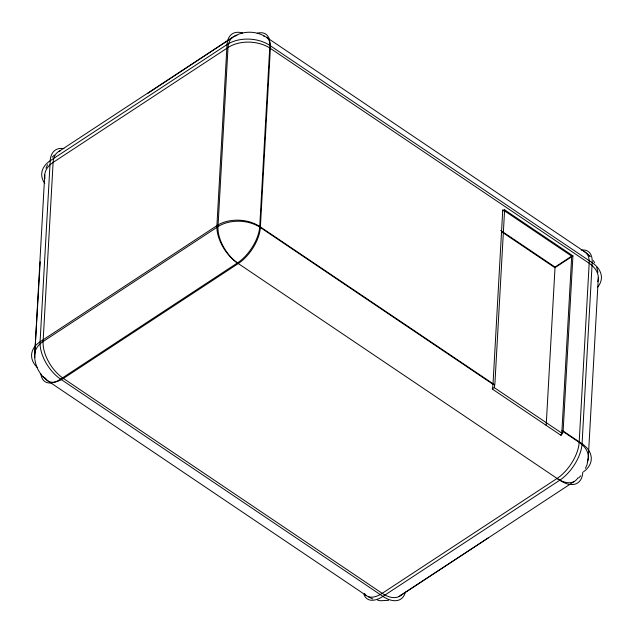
<?xml version="1.0" encoding="UTF-8"?>
<svg xmlns="http://www.w3.org/2000/svg" width="633" height="633" viewBox="0 0 633 633"><rect width="100%" height="100%" fill="white"/><g stroke="black" fill="none" stroke-linecap="round" stroke-linejoin="round"><path stroke-width="0.95" d="M366.499 595.677L48.084 381.042C39.784 375.345 34.491 365.558 34.68 355.445L44.737 174.922M493.004 384.302L502.768 209.673L571.702 256.143L561.938 430.764A29.988 14.978 -56 0 1 561.265 435.52L492.332 389.058A29.988 14.978 -56 0 0 493.004 384.302L260.353 227.484A29.988 19.908 3.2 0 0 217.997 226.638L43.099 341.527A29.988 19.908 3.2 0 0 34.894 357.51M560.601 434.934L562.555 433.652A27.33 13.649 -56 0 0 563.251 428.921L572.928 255.882L504.62 209.839L494.951 382.878A27.33 13.649 -56 0 1 494.246 387.61L492.292 388.891M546.184 425.518L555.046 267.079L571.702 256.143M598.32 277.555L588.263 458.078L587.013 464.851L585.446 468.309M34.68 355.445L40.219 261.825M45.987 168.149L47.554 164.691M52.183 157.261L54.327 155.022M578.673 477.978L580.817 475.739M147.75 93.399L233.617 36.667C242.89 30.954 255.107 30.724 264.562 36.152M232.2 37.648L58.719 151.556M263.644 36.049A29.988 14.978 -56 0 1 270.37 48.377L260.353 227.484A29.988 14.978 -56 0 1 238.285 263.55L63.387 378.431A29.988 14.978 -56 0 1 45.339 378.083M502.626 211.153L504.62 209.839M572.928 255.882L554.919 267.712L501.795 231.9M583.444 251.238A29.988 14.978 -56 0 1 589.181 263.281L579.171 442.38A29.988 14.978 -56 0 1 557.095 478.445L382.197 593.335A29.988 14.978 -56 0 1 364.379 593.374M398.909 596.579L574.281 481.444M400.895 595.265L488.249 537.908M388.638 600.298L380.512 600.749L377.482 600.124M368.438 596.848L372.877 598.992M266.501 37.323L584.916 251.958L590.233 256.444L586.554 253.342M500.711 230.459L555.046 267.079M494.555 384.785L259.736 226.503A30.313 20.129 3.2 0 0 216.905 225.649L40.085 341.796A30.313 20.129 3.2 0 0 37.355 367.551M562.864 430.828L582.059 443.773A30.313 20.129 3.2 0 1 583.507 471.783M561.938 430.764L579.171 442.38A29.988 19.908 3.2 0 1 587.416 461.797M494.246 387.61L562.555 433.652M42.767 376.556L46.446 379.658M593.343 260.59L594.648 262.766M596.753 267.316L597.956 272.348M582.787 472.273A30.313 16.877 56.7 0 1 559.746 480.233L382.925 596.381A30.313 15.137 -56 0 1 363.975 594.482M63.933 148.684A30.313 16.877 56.7 0 0 50.213 160.727A30.313 20.129 3.2 0 0 44.761 183.372M257.204 33.256A30.313 15.137 -56 0 1 269.864 45.426L592.187 262.695A30.313 20.129 3.2 0 1 597.623 287.121M581.181 250.162A30.313 15.137 -56 0 1 592.187 262.695L582.059 443.773A30.313 15.137 -56 0 1 559.746 480.233L237.422 262.964A30.313 16.877 56.7 0 1 216.905 225.649L227.033 44.571A30.313 16.877 56.7 0 1 242.55 32.963M40.916 374.024A30.313 15.137 -56 0 0 60.602 379.112L382.925 596.381A30.313 16.877 56.7 0 0 405.421 592.132M236.94 35.519A29.988 16.687 56.7 0 0 228.007 47.53L53.109 162.42A29.988 19.908 3.2 0 0 44.943 178.577M238.285 263.55A29.988 16.687 56.7 0 1 217.997 226.638L228.007 47.53A29.988 19.908 3.2 0 1 270.37 48.377L589.181 263.281A29.988 19.908 3.2 0 1 597.789 281.622M60.301 150.844A29.988 16.687 56.7 0 0 53.109 162.42L43.099 341.527A29.988 16.687 56.7 0 0 63.387 378.431L382.197 593.335A29.988 16.687 56.7 0 0 401.48 594.711M577.921 477.804A29.988 16.687 56.7 0 1 557.095 478.445M50.213 160.727L40.085 341.796A30.313 16.877 56.7 0 0 60.602 379.112L237.422 262.964A30.313 15.137 -56 0 0 259.736 226.503L269.864 45.426A30.313 20.129 3.2 0 0 227.033 44.571L50.213 160.727"/></g></svg>
